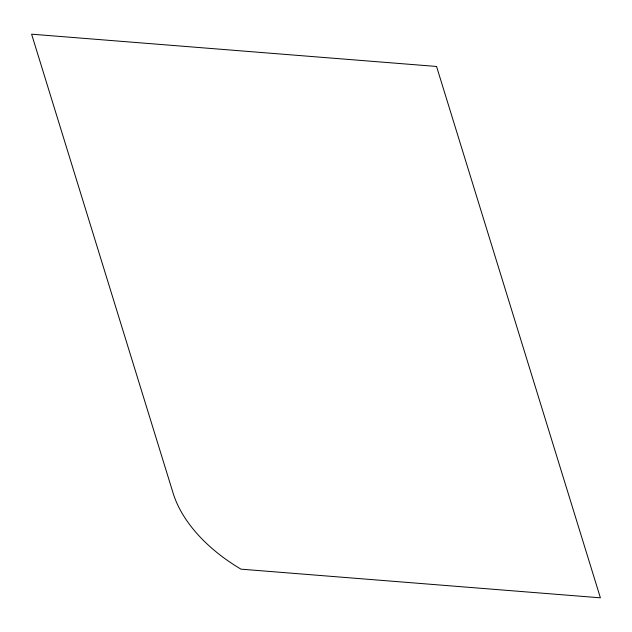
<?xml version="1.0" encoding="UTF-8"?>
<svg xmlns="http://www.w3.org/2000/svg" width="632" height="632" viewBox="0 0 632 632"><rect width="100%" height="100%" fill="white"/><g stroke="black" fill="none" stroke-linecap="round" stroke-linejoin="round"><path stroke-width="0.95" d="M436.554 66.463L31.6 34.183L173.168 493.3A139.751 86.616 21.8 0 0 240.99 569.163L600.4 597.817L436.554 66.463"/></g></svg>
